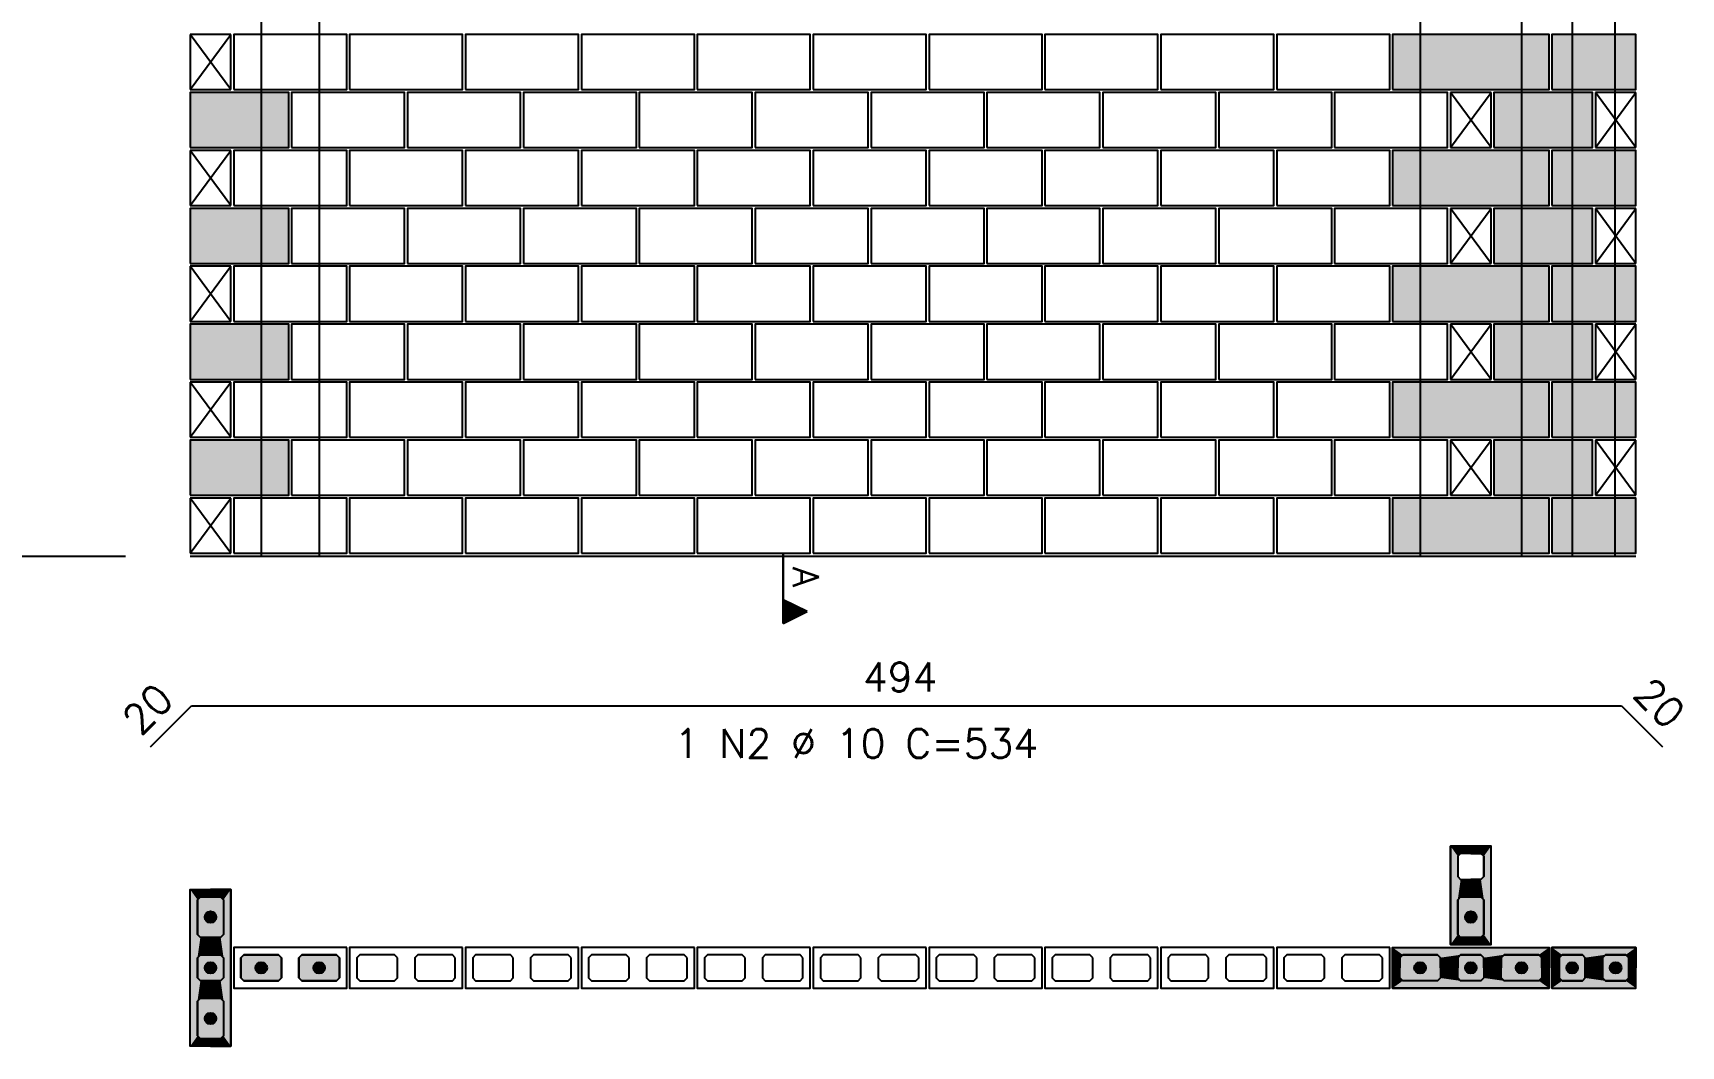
# Model space of a CAD drawing. Extents: x -1.9 to 86, y -1.5 to 60.9.
# Drawn here: x 37.57 to 48.95, y 46.24 to 53.23 of the extents above; entities that cross this region are included whole.
import ezdxf

# ---------------------------------------------------------------- set-up
doc = ezdxf.new("R2010")
doc.units = 0
doc.header["$MEASUREMENT"] = 0
doc.linetypes.add('ESTILO_TQS_0001', pattern=[0.45, 0.3, -0.15])
for name, color, linetype in [('PENA_01', 1, 'CONTINUOUS'), ('PENA_02', 2, 'CONTINUOUS'), ('PENA_03', 3, 'CONTINUOUS'), ('PENA_05', 5, 'CONTINUOUS'), ('PENA_11', 252, 'CONTINUOUS'), ('PENA_19', 240, 'CONTINUOUS'), ('PENA_21', 100, 'CONTINUOUS'), ('PENA_27', 21, 'CONTINUOUS')]:
    doc.layers.add(name, color=color, linetype=linetype)
doc.styles.get("Standard").update_dxf_attribs({"font": 'ROMANS.SHX'})

msp = doc.modelspace()

# ---------------------------------------------------------------- linework, layer by layer
at = {"layer": 'PENA_01', "linetype": 'Continuous'}
msp.add_line((36.079, 49.62), (38.21, 49.62), dxfattribs=at)
for points in [[(47.408, 47.549), (47.408, 47.409), (47.428, 47.389), (47.568, 47.389), (47.588, 47.409), (47.588, 47.549), (47.568, 47.569), (47.428, 47.569), (47.408, 47.549)], [(38.868, 47.269), (38.888, 47.249), (38.888, 47.009), (38.868, 46.989), (38.728, 46.989), (38.708, 47.009), (38.708, 47.249), (38.728, 47.269), (38.868, 47.269)], [(47.408, 47.249), (47.408, 47.009), (47.428, 46.989), (47.568, 46.989), (47.588, 47.009), (47.588, 47.249), (47.568, 47.269), (47.428, 47.269), (47.408, 47.249)], [(38.868, 46.869), (38.888, 46.849), (38.888, 46.709), (38.868, 46.689), (38.728, 46.689), (38.708, 46.709), (38.708, 46.849), (38.728, 46.869), (38.868, 46.869)], [(39.288, 46.849), (39.268, 46.869), (39.028, 46.869), (39.008, 46.849), (39.008, 46.709), (39.028, 46.689), (39.268, 46.689), (39.288, 46.709), (39.288, 46.849)], [(39.688, 46.849), (39.668, 46.869), (39.428, 46.869), (39.408, 46.849), (39.408, 46.709), (39.428, 46.689), (39.668, 46.689), (39.688, 46.709), (39.688, 46.849)], [(40.088, 46.849), (40.068, 46.869), (39.828, 46.869), (39.808, 46.849), (39.808, 46.709), (39.828, 46.689), (40.068, 46.689), (40.088, 46.709), (40.088, 46.849)], [(40.488, 46.849), (40.468, 46.869), (40.228, 46.869), (40.208, 46.849), (40.208, 46.709), (40.228, 46.689), (40.468, 46.689), (40.488, 46.709), (40.488, 46.849)], [(40.888, 46.849), (40.868, 46.869), (40.628, 46.869), (40.608, 46.849), (40.608, 46.709), (40.628, 46.689), (40.868, 46.689), (40.888, 46.709), (40.888, 46.849)], [(41.288, 46.849), (41.268, 46.869), (41.028, 46.869), (41.008, 46.849), (41.008, 46.709), (41.028, 46.689), (41.268, 46.689), (41.288, 46.709), (41.288, 46.849)], [(41.688, 46.849), (41.668, 46.869), (41.428, 46.869), (41.408, 46.849), (41.408, 46.709), (41.428, 46.689), (41.668, 46.689), (41.688, 46.709), (41.688, 46.849)], [(42.088, 46.849), (42.068, 46.869), (41.828, 46.869), (41.808, 46.849), (41.808, 46.709), (41.828, 46.689), (42.068, 46.689), (42.088, 46.709), (42.088, 46.849)], [(42.488, 46.849), (42.468, 46.869), (42.228, 46.869), (42.208, 46.849), (42.208, 46.709), (42.228, 46.689), (42.468, 46.689), (42.488, 46.709), (42.488, 46.849)], [(42.888, 46.849), (42.868, 46.869), (42.628, 46.869), (42.608, 46.849), (42.608, 46.709), (42.628, 46.689), (42.868, 46.689), (42.888, 46.709), (42.888, 46.849)], [(43.288, 46.849), (43.268, 46.869), (43.028, 46.869), (43.008, 46.849), (43.008, 46.709), (43.028, 46.689), (43.268, 46.689), (43.288, 46.709), (43.288, 46.849)], [(43.688, 46.849), (43.668, 46.869), (43.428, 46.869), (43.408, 46.849), (43.408, 46.709), (43.428, 46.689), (43.668, 46.689), (43.688, 46.709), (43.688, 46.849)], [(44.088, 46.849), (44.068, 46.869), (43.828, 46.869), (43.808, 46.849), (43.808, 46.709), (43.828, 46.689), (44.068, 46.689), (44.088, 46.709), (44.088, 46.849)], [(44.488, 46.849), (44.468, 46.869), (44.228, 46.869), (44.208, 46.849), (44.208, 46.709), (44.228, 46.689), (44.468, 46.689), (44.488, 46.709), (44.488, 46.849)], [(44.888, 46.849), (44.868, 46.869), (44.628, 46.869), (44.608, 46.849), (44.608, 46.709), (44.628, 46.689), (44.868, 46.689), (44.888, 46.709), (44.888, 46.849)], [(45.288, 46.849), (45.268, 46.869), (45.028, 46.869), (45.008, 46.849), (45.008, 46.709), (45.028, 46.689), (45.268, 46.689), (45.288, 46.709), (45.288, 46.849)], [(45.688, 46.849), (45.668, 46.869), (45.428, 46.869), (45.408, 46.849), (45.408, 46.709), (45.428, 46.689), (45.668, 46.689), (45.688, 46.709), (45.688, 46.849)], [(46.088, 46.849), (46.068, 46.869), (45.828, 46.869), (45.808, 46.849), (45.808, 46.709), (45.828, 46.689), (46.068, 46.689), (46.088, 46.709), (46.088, 46.849)], [(46.488, 46.849), (46.468, 46.869), (46.228, 46.869), (46.208, 46.849), (46.208, 46.709), (46.228, 46.689), (46.468, 46.689), (46.488, 46.709), (46.488, 46.849)], [(46.888, 46.849), (46.868, 46.869), (46.628, 46.869), (46.608, 46.849), (46.608, 46.709), (46.628, 46.689), (46.868, 46.689), (46.888, 46.709), (46.888, 46.849)], [(47.288, 46.709), (47.268, 46.689), (47.028, 46.689), (47.008, 46.709), (47.008, 46.849), (47.028, 46.869), (47.268, 46.869), (47.288, 46.849), (47.288, 46.709)], [(47.588, 46.709), (47.568, 46.689), (47.428, 46.689), (47.408, 46.709), (47.408, 46.849), (47.428, 46.869), (47.568, 46.869), (47.588, 46.849), (47.588, 46.709)], [(47.988, 46.709), (47.968, 46.689), (47.728, 46.689), (47.708, 46.709), (47.708, 46.849), (47.728, 46.869), (47.968, 46.869), (47.988, 46.849), (47.988, 46.709)], [(38.868, 46.569), (38.888, 46.549), (38.888, 46.309), (38.868, 46.289), (38.728, 46.289), (38.708, 46.309), (38.708, 46.549), (38.728, 46.569), (38.868, 46.569)]]:
    msp.add_lwpolyline(points, dxfattribs=at)
at = {"layer": 'PENA_01', "linetype": 'ESTILO_TQS_0001'}
for points in [[(48.288, 46.849), (48.268, 46.869), (48.128, 46.869), (48.108, 46.849), (48.108, 46.709), (48.128, 46.689), (48.268, 46.689), (48.288, 46.709), (48.288, 46.849)], [(48.588, 46.849), (48.568, 46.869), (48.428, 46.869), (48.408, 46.849), (48.408, 46.709), (48.428, 46.689), (48.568, 46.689), (48.588, 46.709), (48.588, 46.849)]]:
    msp.add_lwpolyline(points, dxfattribs=at)
at = {"layer": 'PENA_02', "linetype": 'Continuous'}
for p, q in [((38.938, 53.22), (38.658, 53.22)), ((38.658, 53.22), (38.658, 52.84)), ((38.938, 52.84), (38.938, 53.22)), ((38.658, 52.84), (38.938, 52.84)), ((47.638, 52.82), (47.358, 52.82)), ((47.358, 52.82), (47.358, 52.44)), ((47.638, 52.44), (47.638, 52.82)), ((48.638, 52.82), (48.358, 52.82)), ((48.358, 52.82), (48.358, 52.44)), ((48.638, 52.44), (48.638, 52.82)), ((38.938, 52.42), (38.658, 52.42)), ((38.658, 52.42), (38.658, 52.04)), ((38.938, 52.04), (38.938, 52.42)), ((47.358, 52.44), (47.638, 52.44)), ((48.358, 52.44), (48.638, 52.44)), ((38.658, 52.04), (38.938, 52.04)), ((47.638, 52.02), (47.358, 52.02)), ((47.358, 52.02), (47.358, 51.64)), ((47.638, 51.64), (47.638, 52.02)), ((48.638, 52.02), (48.358, 52.02)), ((48.358, 52.02), (48.358, 51.64)), ((48.638, 51.64), (48.638, 52.02)), ((38.938, 51.62), (38.658, 51.62)), ((38.658, 51.62), (38.658, 51.24)), ((38.938, 51.24), (38.938, 51.62)), ((47.358, 51.64), (47.638, 51.64)), ((48.358, 51.64), (48.638, 51.64)), ((38.658, 51.24), (38.938, 51.24)), ((47.638, 51.22), (47.358, 51.22)), ((47.358, 51.22), (47.358, 50.84)), ((47.638, 50.84), (47.638, 51.22)), ((48.638, 51.22), (48.358, 51.22)), ((48.358, 51.22), (48.358, 50.84)), ((48.638, 50.84), (48.638, 51.22)), ((38.938, 50.82), (38.658, 50.82)), ((38.658, 50.82), (38.658, 50.44)), ((38.938, 50.44), (38.938, 50.82)), ((47.358, 50.84), (47.638, 50.84)), ((48.358, 50.84), (48.638, 50.84)), ((38.658, 50.44), (38.938, 50.44)), ((47.638, 50.42), (47.358, 50.42)), ((47.358, 50.42), (47.358, 50.04)), ((47.638, 50.04), (47.638, 50.42)), ((48.638, 50.42), (48.358, 50.42)), ((48.358, 50.42), (48.358, 50.04)), ((48.638, 50.04), (48.638, 50.42)), ((38.938, 50.02), (38.658, 50.02)), ((38.658, 50.02), (38.658, 49.64)), ((38.938, 49.64), (38.938, 50.02)), ((47.358, 50.04), (47.638, 50.04)), ((48.358, 50.04), (48.638, 50.04)), ((38.658, 49.64), (38.938, 49.64)), ((38.658, 49.62), (48.638, 49.62)), ((38.658, 46.239), (38.658, 47.319)), ((38.658, 47.319), (38.938, 47.319)), ((38.938, 47.319), (38.938, 46.239)), ((46.958, 46.639), (46.958, 46.919)), ((46.958, 46.919), (48.038, 46.919)), ((48.038, 46.919), (48.038, 46.639)), ((48.038, 46.639), (46.958, 46.639)), ((38.938, 46.239), (38.658, 46.239))]:
    msp.add_line(p, q, dxfattribs=at)
for points in [[(38.958, 52.84), (39.738, 52.84), (39.738, 53.22), (38.958, 53.22), (38.958, 52.84)], [(39.758, 52.84), (40.538, 52.84), (40.538, 53.22), (39.758, 53.22), (39.758, 52.84)], [(40.558, 52.84), (41.338, 52.84), (41.338, 53.22), (40.558, 53.22), (40.558, 52.84)], [(41.358, 52.84), (42.138, 52.84), (42.138, 53.22), (41.358, 53.22), (41.358, 52.84)], [(42.158, 52.84), (42.938, 52.84), (42.938, 53.22), (42.158, 53.22), (42.158, 52.84)], [(42.958, 52.84), (43.738, 52.84), (43.738, 53.22), (42.958, 53.22), (42.958, 52.84)], [(43.758, 52.84), (44.538, 52.84), (44.538, 53.22), (43.758, 53.22), (43.758, 52.84)], [(44.558, 52.84), (45.338, 52.84), (45.338, 53.22), (44.558, 53.22), (44.558, 52.84)], [(45.358, 52.84), (46.138, 52.84), (46.138, 53.22), (45.358, 53.22), (45.358, 52.84)], [(46.158, 52.84), (46.938, 52.84), (46.938, 53.22), (46.158, 53.22), (46.158, 52.84)], [(46.958, 52.84), (48.038, 52.84), (48.038, 53.22), (46.958, 53.22), (46.958, 52.84)], [(48.058, 52.84), (48.638, 52.84), (48.638, 53.22), (48.058, 53.22), (48.058, 52.84)], [(38.658, 52.44), (39.338, 52.44), (39.338, 52.82), (38.658, 52.82), (38.658, 52.44)], [(39.358, 52.44), (40.138, 52.44), (40.138, 52.82), (39.358, 52.82), (39.358, 52.44)], [(40.158, 52.44), (40.938, 52.44), (40.938, 52.82), (40.158, 52.82), (40.158, 52.44)], [(40.958, 52.44), (41.738, 52.44), (41.738, 52.82), (40.958, 52.82), (40.958, 52.44)], [(41.758, 52.44), (42.538, 52.44), (42.538, 52.82), (41.758, 52.82), (41.758, 52.44)], [(42.558, 52.44), (43.338, 52.44), (43.338, 52.82), (42.558, 52.82), (42.558, 52.44)], [(43.358, 52.44), (44.138, 52.44), (44.138, 52.82), (43.358, 52.82), (43.358, 52.44)], [(44.158, 52.44), (44.938, 52.44), (44.938, 52.82), (44.158, 52.82), (44.158, 52.44)], [(44.958, 52.44), (45.738, 52.44), (45.738, 52.82), (44.958, 52.82), (44.958, 52.44)], [(45.758, 52.44), (46.538, 52.44), (46.538, 52.82), (45.758, 52.82), (45.758, 52.44)], [(46.558, 52.44), (47.338, 52.44), (47.338, 52.82), (46.558, 52.82), (46.558, 52.44)], [(47.658, 52.44), (48.338, 52.44), (48.338, 52.82), (47.658, 52.82), (47.658, 52.44)], [(38.958, 52.04), (39.738, 52.04), (39.738, 52.42), (38.958, 52.42), (38.958, 52.04)], [(39.758, 52.04), (40.538, 52.04), (40.538, 52.42), (39.758, 52.42), (39.758, 52.04)], [(40.558, 52.04), (41.338, 52.04), (41.338, 52.42), (40.558, 52.42), (40.558, 52.04)], [(41.358, 52.04), (42.138, 52.04), (42.138, 52.42), (41.358, 52.42), (41.358, 52.04)], [(42.158, 52.04), (42.938, 52.04), (42.938, 52.42), (42.158, 52.42), (42.158, 52.04)], [(42.958, 52.04), (43.738, 52.04), (43.738, 52.42), (42.958, 52.42), (42.958, 52.04)], [(43.758, 52.04), (44.538, 52.04), (44.538, 52.42), (43.758, 52.42), (43.758, 52.04)], [(44.558, 52.04), (45.338, 52.04), (45.338, 52.42), (44.558, 52.42), (44.558, 52.04)], [(45.358, 52.04), (46.138, 52.04), (46.138, 52.42), (45.358, 52.42), (45.358, 52.04)], [(46.158, 52.04), (46.938, 52.04), (46.938, 52.42), (46.158, 52.42), (46.158, 52.04)], [(46.958, 52.04), (48.038, 52.04), (48.038, 52.42), (46.958, 52.42), (46.958, 52.04)], [(48.058, 52.04), (48.638, 52.04), (48.638, 52.42), (48.058, 52.42), (48.058, 52.04)], [(38.658, 51.64), (39.338, 51.64), (39.338, 52.02), (38.658, 52.02), (38.658, 51.64)], [(39.358, 51.64), (40.138, 51.64), (40.138, 52.02), (39.358, 52.02), (39.358, 51.64)], [(40.158, 51.64), (40.938, 51.64), (40.938, 52.02), (40.158, 52.02), (40.158, 51.64)], [(40.958, 51.64), (41.738, 51.64), (41.738, 52.02), (40.958, 52.02), (40.958, 51.64)], [(41.758, 51.64), (42.538, 51.64), (42.538, 52.02), (41.758, 52.02), (41.758, 51.64)], [(42.558, 51.64), (43.338, 51.64), (43.338, 52.02), (42.558, 52.02), (42.558, 51.64)], [(43.358, 51.64), (44.138, 51.64), (44.138, 52.02), (43.358, 52.02), (43.358, 51.64)], [(44.158, 51.64), (44.938, 51.64), (44.938, 52.02), (44.158, 52.02), (44.158, 51.64)], [(44.958, 51.64), (45.738, 51.64), (45.738, 52.02), (44.958, 52.02), (44.958, 51.64)], [(45.758, 51.64), (46.538, 51.64), (46.538, 52.02), (45.758, 52.02), (45.758, 51.64)], [(46.558, 51.64), (47.338, 51.64), (47.338, 52.02), (46.558, 52.02), (46.558, 51.64)], [(47.658, 51.64), (48.338, 51.64), (48.338, 52.02), (47.658, 52.02), (47.658, 51.64)], [(38.958, 51.24), (39.738, 51.24), (39.738, 51.62), (38.958, 51.62), (38.958, 51.24)], [(39.758, 51.24), (40.538, 51.24), (40.538, 51.62), (39.758, 51.62), (39.758, 51.24)], [(40.558, 51.24), (41.338, 51.24), (41.338, 51.62), (40.558, 51.62), (40.558, 51.24)], [(41.358, 51.24), (42.138, 51.24), (42.138, 51.62), (41.358, 51.62), (41.358, 51.24)], [(42.158, 51.24), (42.938, 51.24), (42.938, 51.62), (42.158, 51.62), (42.158, 51.24)], [(42.958, 51.24), (43.738, 51.24), (43.738, 51.62), (42.958, 51.62), (42.958, 51.24)], [(43.758, 51.24), (44.538, 51.24), (44.538, 51.62), (43.758, 51.62), (43.758, 51.24)], [(44.558, 51.24), (45.338, 51.24), (45.338, 51.62), (44.558, 51.62), (44.558, 51.24)], [(45.358, 51.24), (46.138, 51.24), (46.138, 51.62), (45.358, 51.62), (45.358, 51.24)], [(46.158, 51.24), (46.938, 51.24), (46.938, 51.62), (46.158, 51.62), (46.158, 51.24)], [(46.958, 51.24), (48.038, 51.24), (48.038, 51.62), (46.958, 51.62), (46.958, 51.24)], [(48.058, 51.24), (48.638, 51.24), (48.638, 51.62), (48.058, 51.62), (48.058, 51.24)], [(38.658, 50.84), (39.338, 50.84), (39.338, 51.22), (38.658, 51.22), (38.658, 50.84)], [(39.358, 50.84), (40.138, 50.84), (40.138, 51.22), (39.358, 51.22), (39.358, 50.84)], [(40.158, 50.84), (40.938, 50.84), (40.938, 51.22), (40.158, 51.22), (40.158, 50.84)], [(40.958, 50.84), (41.738, 50.84), (41.738, 51.22), (40.958, 51.22), (40.958, 50.84)], [(41.758, 50.84), (42.538, 50.84), (42.538, 51.22), (41.758, 51.22), (41.758, 50.84)], [(42.558, 50.84), (43.338, 50.84), (43.338, 51.22), (42.558, 51.22), (42.558, 50.84)], [(43.358, 50.84), (44.138, 50.84), (44.138, 51.22), (43.358, 51.22), (43.358, 50.84)], [(44.158, 50.84), (44.938, 50.84), (44.938, 51.22), (44.158, 51.22), (44.158, 50.84)], [(44.958, 50.84), (45.738, 50.84), (45.738, 51.22), (44.958, 51.22), (44.958, 50.84)], [(45.758, 50.84), (46.538, 50.84), (46.538, 51.22), (45.758, 51.22), (45.758, 50.84)], [(46.558, 50.84), (47.338, 50.84), (47.338, 51.22), (46.558, 51.22), (46.558, 50.84)], [(47.658, 50.84), (48.338, 50.84), (48.338, 51.22), (47.658, 51.22), (47.658, 50.84)], [(38.958, 50.44), (39.738, 50.44), (39.738, 50.82), (38.958, 50.82), (38.958, 50.44)], [(39.758, 50.44), (40.538, 50.44), (40.538, 50.82), (39.758, 50.82), (39.758, 50.44)], [(40.558, 50.44), (41.338, 50.44), (41.338, 50.82), (40.558, 50.82), (40.558, 50.44)], [(41.358, 50.44), (42.138, 50.44), (42.138, 50.82), (41.358, 50.82), (41.358, 50.44)], [(42.158, 50.44), (42.938, 50.44), (42.938, 50.82), (42.158, 50.82), (42.158, 50.44)], [(42.958, 50.44), (43.738, 50.44), (43.738, 50.82), (42.958, 50.82), (42.958, 50.44)], [(43.758, 50.44), (44.538, 50.44), (44.538, 50.82), (43.758, 50.82), (43.758, 50.44)], [(44.558, 50.44), (45.338, 50.44), (45.338, 50.82), (44.558, 50.82), (44.558, 50.44)], [(45.358, 50.44), (46.138, 50.44), (46.138, 50.82), (45.358, 50.82), (45.358, 50.44)], [(46.158, 50.44), (46.938, 50.44), (46.938, 50.82), (46.158, 50.82), (46.158, 50.44)], [(46.958, 50.44), (48.038, 50.44), (48.038, 50.82), (46.958, 50.82), (46.958, 50.44)], [(48.058, 50.44), (48.638, 50.44), (48.638, 50.82), (48.058, 50.82), (48.058, 50.44)], [(38.658, 50.04), (39.338, 50.04), (39.338, 50.42), (38.658, 50.42), (38.658, 50.04)], [(39.358, 50.04), (40.138, 50.04), (40.138, 50.42), (39.358, 50.42), (39.358, 50.04)], [(40.158, 50.04), (40.938, 50.04), (40.938, 50.42), (40.158, 50.42), (40.158, 50.04)], [(40.958, 50.04), (41.738, 50.04), (41.738, 50.42), (40.958, 50.42), (40.958, 50.04)], [(41.758, 50.04), (42.538, 50.04), (42.538, 50.42), (41.758, 50.42), (41.758, 50.04)], [(42.558, 50.04), (43.338, 50.04), (43.338, 50.42), (42.558, 50.42), (42.558, 50.04)], [(43.358, 50.04), (44.138, 50.04), (44.138, 50.42), (43.358, 50.42), (43.358, 50.04)], [(44.158, 50.04), (44.938, 50.04), (44.938, 50.42), (44.158, 50.42), (44.158, 50.04)], [(44.958, 50.04), (45.738, 50.04), (45.738, 50.42), (44.958, 50.42), (44.958, 50.04)], [(45.758, 50.04), (46.538, 50.04), (46.538, 50.42), (45.758, 50.42), (45.758, 50.04)], [(46.558, 50.04), (47.338, 50.04), (47.338, 50.42), (46.558, 50.42), (46.558, 50.04)], [(47.658, 50.04), (48.338, 50.04), (48.338, 50.42), (47.658, 50.42), (47.658, 50.04)], [(38.958, 49.64), (39.738, 49.64), (39.738, 50.02), (38.958, 50.02), (38.958, 49.64)], [(39.758, 49.64), (40.538, 49.64), (40.538, 50.02), (39.758, 50.02), (39.758, 49.64)], [(40.558, 49.64), (41.338, 49.64), (41.338, 50.02), (40.558, 50.02), (40.558, 49.64)], [(41.358, 49.64), (42.138, 49.64), (42.138, 50.02), (41.358, 50.02), (41.358, 49.64)], [(42.158, 49.64), (42.938, 49.64), (42.938, 50.02), (42.158, 50.02), (42.158, 49.64)], [(42.958, 49.64), (43.738, 49.64), (43.738, 50.02), (42.958, 50.02), (42.958, 49.64)], [(43.758, 49.64), (44.538, 49.64), (44.538, 50.02), (43.758, 50.02), (43.758, 49.64)], [(44.558, 49.64), (45.338, 49.64), (45.338, 50.02), (44.558, 50.02), (44.558, 49.64)], [(45.358, 49.64), (46.138, 49.64), (46.138, 50.02), (45.358, 50.02), (45.358, 49.64)], [(46.158, 49.64), (46.938, 49.64), (46.938, 50.02), (46.158, 50.02), (46.158, 49.64)], [(46.958, 49.64), (48.038, 49.64), (48.038, 50.02), (46.958, 50.02), (46.958, 49.64)], [(48.058, 49.64), (48.638, 49.64), (48.638, 50.02), (48.058, 50.02), (48.058, 49.64)], [(47.358, 47.619), (47.358, 46.939), (47.638, 46.939), (47.638, 47.619), (47.358, 47.619)], [(39.738, 46.919), (38.958, 46.919), (38.958, 46.639), (39.738, 46.639), (39.738, 46.919)], [(40.538, 46.919), (39.758, 46.919), (39.758, 46.639), (40.538, 46.639), (40.538, 46.919)], [(41.338, 46.919), (40.558, 46.919), (40.558, 46.639), (41.338, 46.639), (41.338, 46.919)], [(42.138, 46.919), (41.358, 46.919), (41.358, 46.639), (42.138, 46.639), (42.138, 46.919)], [(42.938, 46.919), (42.158, 46.919), (42.158, 46.639), (42.938, 46.639), (42.938, 46.919)], [(43.738, 46.919), (42.958, 46.919), (42.958, 46.639), (43.738, 46.639), (43.738, 46.919)], [(44.538, 46.919), (43.758, 46.919), (43.758, 46.639), (44.538, 46.639), (44.538, 46.919)], [(45.338, 46.919), (44.558, 46.919), (44.558, 46.639), (45.338, 46.639), (45.338, 46.919)], [(46.138, 46.919), (45.358, 46.919), (45.358, 46.639), (46.138, 46.639), (46.138, 46.919)], [(46.938, 46.919), (46.158, 46.919), (46.158, 46.639), (46.938, 46.639), (46.938, 46.919)], [(48.638, 46.919), (48.058, 46.919), (48.058, 46.639), (48.638, 46.639), (48.638, 46.919)]]:
    msp.add_lwpolyline(points, dxfattribs=at)
at = {"layer": 'PENA_03', "linetype": 'Continuous'}
for p, q in [((38.658, 52.84), (38.938, 53.22)), ((38.938, 52.84), (38.658, 53.22)), ((47.358, 52.44), (47.638, 52.82)), ((47.638, 52.44), (47.358, 52.82)), ((48.358, 52.44), (48.638, 52.82)), ((48.638, 52.44), (48.358, 52.82)), ((38.658, 52.04), (38.938, 52.42)), ((38.938, 52.04), (38.658, 52.42)), ((47.358, 51.64), (47.638, 52.02)), ((47.638, 51.64), (47.358, 52.02)), ((48.358, 51.64), (48.638, 52.02)), ((48.638, 51.64), (48.358, 52.02)), ((38.658, 51.24), (38.938, 51.62)), ((38.938, 51.24), (38.658, 51.62)), ((47.358, 50.84), (47.638, 51.22)), ((47.638, 50.84), (47.358, 51.22)), ((48.358, 50.84), (48.638, 51.22)), ((48.638, 50.84), (48.358, 51.22)), ((38.658, 50.44), (38.938, 50.82)), ((38.938, 50.44), (38.658, 50.82)), ((47.358, 50.04), (47.638, 50.42)), ((47.638, 50.04), (47.358, 50.42)), ((48.358, 50.04), (48.638, 50.42)), ((48.638, 50.04), (48.358, 50.42)), ((38.658, 49.64), (38.938, 50.02)), ((38.938, 49.64), (38.658, 50.02)), ((42.75, 49.64), (42.75, 49.154)), ((42.75, 49.319), (42.75, 49.64)), ((42.75, 49.155), (42.75, 49.319)), ((42.914, 49.237), (42.75, 49.319)), ((42.916, 49.237), (42.75, 49.319)), ((42.762, 49.16), (42.762, 49.313)), ((42.775, 49.167), (42.775, 49.307)), ((42.788, 49.173), (42.788, 49.301)), ((42.801, 49.179), (42.801, 49.294)), ((42.813, 49.186), (42.813, 49.288)), ((42.826, 49.192), (42.826, 49.281)), ((42.839, 49.198), (42.839, 49.275)), ((42.852, 49.205), (42.852, 49.269)), ((42.75, 49.154), (42.916, 49.237)), ((42.75, 49.155), (42.914, 49.237)), ((42.864, 49.211), (42.864, 49.262)), ((42.877, 49.218), (42.877, 49.256)), ((42.89, 49.224), (42.89, 49.25)), ((42.903, 49.23), (42.903, 49.243))]:
    msp.add_line(p, q, dxfattribs=at)
for points in [[(38.728, 46.989), (38.708, 47.009), (38.708, 47.249), (38.728, 47.269), (38.868, 47.269), (38.888, 47.249), (38.888, 47.009), (38.868, 46.989), (38.728, 46.989)], [(47.428, 46.989), (47.408, 47.009), (47.408, 47.249), (47.428, 47.269), (47.568, 47.269), (47.588, 47.249), (47.588, 47.009), (47.568, 46.989), (47.428, 46.989)], [(38.888, 46.709), (38.868, 46.689), (38.728, 46.689), (38.708, 46.709), (38.708, 46.849), (38.728, 46.869), (38.868, 46.869), (38.888, 46.849), (38.888, 46.709)], [(39.288, 46.709), (39.268, 46.689), (39.028, 46.689), (39.008, 46.709), (39.008, 46.849), (39.028, 46.869), (39.268, 46.869), (39.288, 46.849), (39.288, 46.709)], [(39.688, 46.709), (39.668, 46.689), (39.428, 46.689), (39.408, 46.709), (39.408, 46.849), (39.428, 46.869), (39.668, 46.869), (39.688, 46.849), (39.688, 46.709)], [(47.288, 46.709), (47.268, 46.689), (47.028, 46.689), (47.008, 46.709), (47.008, 46.849), (47.028, 46.869), (47.268, 46.869), (47.288, 46.849), (47.288, 46.709)], [(47.588, 46.709), (47.568, 46.689), (47.428, 46.689), (47.408, 46.709), (47.408, 46.849), (47.428, 46.869), (47.568, 46.869), (47.588, 46.849), (47.588, 46.709)], [(47.988, 46.709), (47.968, 46.689), (47.728, 46.689), (47.708, 46.709), (47.708, 46.849), (47.728, 46.869), (47.968, 46.869), (47.988, 46.849), (47.988, 46.709)], [(48.288, 46.709), (48.268, 46.689), (48.128, 46.689), (48.108, 46.709), (48.108, 46.849), (48.128, 46.869), (48.268, 46.869), (48.288, 46.849), (48.288, 46.709)], [(48.588, 46.709), (48.568, 46.689), (48.428, 46.689), (48.408, 46.709), (48.408, 46.849), (48.428, 46.869), (48.568, 46.869), (48.588, 46.849), (48.588, 46.709)], [(38.728, 46.289), (38.708, 46.309), (38.708, 46.549), (38.728, 46.569), (38.868, 46.569), (38.888, 46.549), (38.888, 46.309), (38.868, 46.289), (38.728, 46.289)]]:
    msp.add_lwpolyline(points, dxfattribs=at)
for centre in [(38.798, 47.129), (47.498, 47.129), (38.798, 46.779), (39.148, 46.779), (39.548, 46.779), (47.148, 46.779), (47.498, 46.779), (47.848, 46.779), (48.198, 46.779), (48.498, 46.779), (38.798, 46.429)]:
    msp.add_circle(centre, 0.04, dxfattribs=at)
for points in [[(38.838, 47.129), (38.778, 47.164), (38.76, 47.143)], [(38.838, 47.129), (38.76, 47.143), (38.76, 47.116)], [(38.838, 47.129), (38.76, 47.116), (38.778, 47.095)], [(38.838, 47.129), (38.805, 47.169), (38.778, 47.164)], [(38.838, 47.129), (38.778, 47.095), (38.805, 47.09)], [(38.838, 47.129), (38.828, 47.155), (38.805, 47.169)], [(38.838, 47.129), (38.805, 47.09), (38.828, 47.104)], [(38.838, 47.129), (38.828, 47.104), (38.838, 47.129)], [(47.538, 47.129), (47.478, 47.164), (47.46, 47.143)], [(47.538, 47.129), (47.46, 47.143), (47.46, 47.116)], [(47.538, 47.129), (47.46, 47.116), (47.478, 47.095)], [(47.538, 47.129), (47.505, 47.169), (47.478, 47.164)], [(47.538, 47.129), (47.478, 47.095), (47.505, 47.09)], [(47.538, 47.129), (47.528, 47.155), (47.505, 47.169)], [(47.538, 47.129), (47.505, 47.09), (47.528, 47.104)], [(47.538, 47.129), (47.528, 47.104), (47.538, 47.129)], [(38.838, 46.779), (38.778, 46.814), (38.76, 46.793)], [(38.838, 46.779), (38.76, 46.793), (38.76, 46.766)], [(38.838, 46.779), (38.76, 46.766), (38.778, 46.745)], [(38.838, 46.779), (38.805, 46.819), (38.778, 46.814)], [(38.838, 46.779), (38.778, 46.745), (38.805, 46.74)], [(38.838, 46.779), (38.828, 46.805), (38.805, 46.819)], [(38.838, 46.779), (38.805, 46.74), (38.828, 46.754)], [(38.838, 46.779), (38.828, 46.754), (38.838, 46.779)], [(39.188, 46.779), (39.128, 46.814), (39.11, 46.793)], [(39.188, 46.779), (39.11, 46.793), (39.11, 46.766)], [(39.188, 46.779), (39.11, 46.766), (39.128, 46.745)], [(39.188, 46.779), (39.155, 46.819), (39.128, 46.814)], [(39.188, 46.779), (39.128, 46.745), (39.155, 46.74)], [(39.188, 46.779), (39.178, 46.805), (39.155, 46.819)], [(39.188, 46.779), (39.155, 46.74), (39.178, 46.754)], [(39.188, 46.779), (39.178, 46.754), (39.188, 46.779)], [(39.588, 46.779), (39.528, 46.814), (39.51, 46.793)], [(39.588, 46.779), (39.51, 46.793), (39.51, 46.766)], [(39.588, 46.779), (39.51, 46.766), (39.528, 46.745)], [(39.588, 46.779), (39.555, 46.819), (39.528, 46.814)], [(39.588, 46.779), (39.528, 46.745), (39.555, 46.74)], [(39.588, 46.779), (39.578, 46.805), (39.555, 46.819)], [(39.588, 46.779), (39.555, 46.74), (39.578, 46.754)], [(39.588, 46.779), (39.578, 46.754), (39.588, 46.779)], [(47.188, 46.779), (47.128, 46.814), (47.11, 46.793)], [(47.188, 46.779), (47.11, 46.793), (47.11, 46.766)], [(47.188, 46.779), (47.11, 46.766), (47.128, 46.745)], [(47.188, 46.779), (47.155, 46.819), (47.128, 46.814)], [(47.188, 46.779), (47.128, 46.745), (47.155, 46.74)], [(47.188, 46.779), (47.178, 46.805), (47.155, 46.819)], [(47.188, 46.779), (47.155, 46.74), (47.178, 46.754)], [(47.188, 46.779), (47.178, 46.754), (47.188, 46.779)], [(47.538, 46.779), (47.478, 46.814), (47.46, 46.793)], [(47.538, 46.779), (47.46, 46.793), (47.46, 46.766)], [(47.538, 46.779), (47.46, 46.766), (47.478, 46.745)], [(47.538, 46.779), (47.505, 46.819), (47.478, 46.814)], [(47.538, 46.779), (47.478, 46.745), (47.505, 46.74)], [(47.538, 46.779), (47.528, 46.805), (47.505, 46.819)], [(47.538, 46.779), (47.505, 46.74), (47.528, 46.754)], [(47.538, 46.779), (47.528, 46.754), (47.538, 46.779)], [(47.888, 46.779), (47.828, 46.814), (47.81, 46.793)], [(47.888, 46.779), (47.81, 46.793), (47.81, 46.766)], [(47.888, 46.779), (47.81, 46.766), (47.828, 46.745)], [(47.888, 46.779), (47.855, 46.819), (47.828, 46.814)], [(47.888, 46.779), (47.828, 46.745), (47.855, 46.74)], [(47.888, 46.779), (47.878, 46.805), (47.855, 46.819)], [(47.888, 46.779), (47.855, 46.74), (47.878, 46.754)], [(47.888, 46.779), (47.878, 46.754), (47.888, 46.779)], [(48.238, 46.779), (48.178, 46.814), (48.16, 46.793)], [(48.238, 46.779), (48.16, 46.793), (48.16, 46.766)], [(48.238, 46.779), (48.16, 46.766), (48.178, 46.745)], [(48.238, 46.779), (48.205, 46.819), (48.178, 46.814)], [(48.238, 46.779), (48.178, 46.745), (48.205, 46.74)], [(48.238, 46.779), (48.228, 46.805), (48.205, 46.819)], [(48.238, 46.779), (48.205, 46.74), (48.228, 46.754)], [(48.238, 46.779), (48.228, 46.754), (48.238, 46.779)], [(48.538, 46.779), (48.478, 46.814), (48.46, 46.793)], [(48.538, 46.779), (48.46, 46.793), (48.46, 46.766)], [(48.538, 46.779), (48.46, 46.766), (48.478, 46.745)], [(48.538, 46.779), (48.505, 46.819), (48.478, 46.814)], [(48.538, 46.779), (48.478, 46.745), (48.505, 46.74)], [(48.538, 46.779), (48.528, 46.805), (48.505, 46.819)], [(48.538, 46.779), (48.505, 46.74), (48.528, 46.754)], [(48.538, 46.779), (48.528, 46.754), (48.538, 46.779)], [(38.838, 46.429), (38.778, 46.464), (38.76, 46.443)], [(38.838, 46.429), (38.76, 46.443), (38.76, 46.416)], [(38.838, 46.429), (38.76, 46.416), (38.778, 46.395)], [(38.838, 46.429), (38.805, 46.469), (38.778, 46.464)], [(38.838, 46.429), (38.778, 46.395), (38.805, 46.39)], [(38.838, 46.429), (38.828, 46.455), (38.805, 46.469)], [(38.838, 46.429), (38.805, 46.39), (38.828, 46.404)], [(38.838, 46.429), (38.828, 46.404), (38.838, 46.429)]]:
    msp.add_solid(points, dxfattribs=at)
at = {"layer": 'PENA_05', "linetype": 'Continuous'}
for p, q in [((38.384, 48.303), (38.666, 48.586)), ((38.666, 48.586), (48.538, 48.586)), ((48.538, 48.586), (48.821, 48.303))]:
    msp.add_line(p, q, dxfattribs=at)
for points in [[(39.148, 55.86), (39.148, 49.62)], [(39.548, 55.86), (39.548, 49.62)], [(47.148, 55.86), (47.148, 49.62)], [(47.848, 55.86), (47.848, 49.62)], [(48.198, 55.86), (48.198, 49.62)], [(48.493, 55.86), (48.493, 49.62)]]:
    msp.add_lwpolyline(points, dxfattribs=at)
at = {"layer": 'PENA_11', "linetype": 'Continuous'}
for points in [[(38.728, 46.989), (38.708, 47.249), (38.728, 47.269)], [(38.728, 46.989), (38.708, 47.009), (38.708, 47.249)], [(38.728, 46.989), (38.728, 47.269), (38.868, 47.269)], [(38.728, 46.989), (38.868, 47.269), (38.888, 47.249)], [(38.728, 46.989), (38.888, 47.249), (38.888, 47.009)], [(47.428, 46.989), (47.408, 47.249), (47.428, 47.269)], [(47.428, 46.989), (47.408, 47.009), (47.408, 47.249)], [(47.428, 46.989), (47.428, 47.269), (47.568, 47.269)], [(47.428, 46.989), (47.568, 47.269), (47.588, 47.249)], [(47.428, 46.989), (47.588, 47.249), (47.588, 47.009)], [(38.728, 46.989), (38.888, 47.009), (38.868, 46.989)], [(38.728, 46.989), (38.868, 46.989), (38.728, 46.989)], [(47.428, 46.989), (47.588, 47.009), (47.568, 46.989)], [(47.428, 46.989), (47.568, 46.989), (47.428, 46.989)], [(38.888, 46.709), (38.708, 46.849), (38.728, 46.869)], [(38.888, 46.709), (38.708, 46.709), (38.708, 46.849)], [(38.888, 46.709), (38.728, 46.869), (38.868, 46.869)], [(38.888, 46.709), (38.868, 46.869), (38.888, 46.849)], [(38.888, 46.709), (38.888, 46.849), (38.888, 46.709)], [(39.288, 46.709), (39.008, 46.849), (39.028, 46.869)], [(39.288, 46.709), (39.008, 46.709), (39.008, 46.849)], [(39.288, 46.709), (39.028, 46.869), (39.268, 46.869)], [(39.288, 46.709), (39.268, 46.869), (39.288, 46.849)], [(39.288, 46.709), (39.288, 46.849), (39.288, 46.709)], [(39.688, 46.709), (39.408, 46.849), (39.428, 46.869)], [(39.688, 46.709), (39.408, 46.709), (39.408, 46.849)], [(39.688, 46.709), (39.428, 46.869), (39.668, 46.869)], [(39.688, 46.709), (39.668, 46.869), (39.688, 46.849)], [(39.688, 46.709), (39.688, 46.849), (39.688, 46.709)], [(47.288, 46.709), (47.008, 46.849), (47.028, 46.869)], [(47.288, 46.709), (47.008, 46.709), (47.008, 46.849)], [(47.288, 46.709), (47.028, 46.869), (47.268, 46.869)], [(47.288, 46.709), (47.268, 46.869), (47.288, 46.849)], [(47.288, 46.709), (47.288, 46.849), (47.288, 46.709)], [(47.588, 46.709), (47.408, 46.849), (47.428, 46.869)], [(47.588, 46.709), (47.408, 46.709), (47.408, 46.849)], [(47.588, 46.709), (47.428, 46.869), (47.568, 46.869)], [(47.588, 46.709), (47.568, 46.869), (47.588, 46.849)], [(47.588, 46.709), (47.588, 46.849), (47.588, 46.709)], [(47.988, 46.709), (47.708, 46.849), (47.728, 46.869)], [(47.988, 46.709), (47.708, 46.709), (47.708, 46.849)], [(47.988, 46.709), (47.728, 46.869), (47.968, 46.869)], [(47.988, 46.709), (47.968, 46.869), (47.988, 46.849)], [(47.988, 46.709), (47.988, 46.849), (47.988, 46.709)], [(48.288, 46.709), (48.108, 46.849), (48.128, 46.869)], [(48.288, 46.709), (48.108, 46.709), (48.108, 46.849)], [(48.288, 46.709), (48.128, 46.869), (48.268, 46.869)], [(48.288, 46.709), (48.268, 46.869), (48.288, 46.849)], [(48.288, 46.709), (48.288, 46.849), (48.288, 46.709)], [(48.588, 46.709), (48.408, 46.849), (48.428, 46.869)], [(48.588, 46.709), (48.408, 46.709), (48.408, 46.849)], [(48.588, 46.709), (48.428, 46.869), (48.568, 46.869)], [(48.588, 46.709), (48.568, 46.869), (48.588, 46.849)], [(48.588, 46.709), (48.588, 46.849), (48.588, 46.709)], [(38.888, 46.709), (38.728, 46.689), (38.708, 46.709)], [(38.888, 46.709), (38.868, 46.689), (38.728, 46.689)], [(39.288, 46.709), (39.028, 46.689), (39.008, 46.709)], [(39.288, 46.709), (39.268, 46.689), (39.028, 46.689)], [(39.688, 46.709), (39.428, 46.689), (39.408, 46.709)], [(39.688, 46.709), (39.668, 46.689), (39.428, 46.689)], [(47.288, 46.709), (47.028, 46.689), (47.008, 46.709)], [(47.288, 46.709), (47.268, 46.689), (47.028, 46.689)], [(47.588, 46.709), (47.428, 46.689), (47.408, 46.709)], [(47.588, 46.709), (47.568, 46.689), (47.428, 46.689)], [(47.988, 46.709), (47.728, 46.689), (47.708, 46.709)], [(47.988, 46.709), (47.968, 46.689), (47.728, 46.689)], [(48.288, 46.709), (48.128, 46.689), (48.108, 46.709)], [(48.288, 46.709), (48.268, 46.689), (48.128, 46.689)], [(48.588, 46.709), (48.428, 46.689), (48.408, 46.709)], [(48.588, 46.709), (48.568, 46.689), (48.428, 46.689)], [(38.728, 46.289), (38.708, 46.549), (38.728, 46.569)], [(38.728, 46.289), (38.708, 46.309), (38.708, 46.549)], [(38.728, 46.289), (38.728, 46.569), (38.868, 46.569)], [(38.728, 46.289), (38.868, 46.569), (38.888, 46.549)], [(38.728, 46.289), (38.888, 46.549), (38.888, 46.309)], [(38.728, 46.289), (38.888, 46.309), (38.868, 46.289)], [(38.728, 46.289), (38.868, 46.289), (38.728, 46.289)]]:
    msp.add_solid(points, dxfattribs=at)
at = {"layer": 'PENA_19', "linetype": 'Continuous'}
for points in [[(46.958, 52.84), (48.038, 52.84), (48.038, 53.22), (46.958, 53.22), (46.958, 52.84)], [(46.958, 52.04), (48.038, 52.04), (48.038, 52.42), (46.958, 52.42), (46.958, 52.04)], [(46.958, 51.24), (48.038, 51.24), (48.038, 51.62), (46.958, 51.62), (46.958, 51.24)], [(46.958, 50.44), (48.038, 50.44), (48.038, 50.82), (46.958, 50.82), (46.958, 50.44)], [(46.958, 49.64), (48.038, 49.64), (48.038, 50.02), (46.958, 50.02), (46.958, 49.64)], [(38.798, 47.319), (38.798, 47.269), (38.728, 47.269), (38.708, 47.249), (38.708, 47.009), (38.728, 46.989), (38.798, 46.989), (38.798, 46.869), (38.728, 46.869), (38.708, 46.849), (38.708, 46.709), (38.728, 46.689), (38.798, 46.689), (38.798, 46.569), (38.728, 46.569), (38.708, 46.549), (38.708, 46.309), (38.728, 46.289), (38.798, 46.289), (38.798, 46.239), (38.658, 46.239), (38.658, 47.319), (38.798, 47.319)], [(38.798, 47.319), (38.798, 47.269), (38.868, 47.269), (38.888, 47.249), (38.888, 47.009), (38.868, 46.989), (38.798, 46.989), (38.798, 46.869), (38.868, 46.869), (38.888, 46.849), (38.888, 46.709), (38.868, 46.689), (38.798, 46.689), (38.798, 46.569), (38.868, 46.569), (38.888, 46.549), (38.888, 46.309), (38.868, 46.289), (38.798, 46.289), (38.798, 46.239), (38.938, 46.239), (38.938, 47.319), (38.798, 47.319)], [(48.038, 46.779), (47.988, 46.779), (47.988, 46.849), (47.968, 46.869), (47.728, 46.869), (47.708, 46.849), (47.708, 46.779), (47.588, 46.779), (47.588, 46.849), (47.568, 46.869), (47.428, 46.869), (47.408, 46.849), (47.408, 46.779), (47.288, 46.779), (47.288, 46.849), (47.268, 46.869), (47.028, 46.869), (47.008, 46.849), (47.008, 46.779), (46.958, 46.779), (46.958, 46.919), (48.038, 46.919), (48.038, 46.779)], [(48.038, 46.779), (47.988, 46.779), (47.988, 46.709), (47.968, 46.689), (47.728, 46.689), (47.708, 46.709), (47.708, 46.779), (47.588, 46.779), (47.588, 46.709), (47.568, 46.689), (47.428, 46.689), (47.408, 46.709), (47.408, 46.779), (47.288, 46.779), (47.288, 46.709), (47.268, 46.689), (47.028, 46.689), (47.008, 46.709), (47.008, 46.779), (46.958, 46.779), (46.958, 46.639), (48.038, 46.639), (48.038, 46.779)]]:
    msp.add_lwpolyline(points, dxfattribs=at)
for points in [[(46.958, 52.84), (48.038, 52.84), (48.038, 53.22)], [(46.958, 52.84), (48.038, 53.22), (46.958, 53.22)], [(46.958, 52.84), (46.958, 53.22), (46.958, 52.84)], [(46.958, 52.04), (48.038, 52.04), (48.038, 52.42)], [(46.958, 52.04), (48.038, 52.42), (46.958, 52.42)], [(46.958, 52.04), (46.958, 52.42), (46.958, 52.04)], [(46.958, 51.24), (48.038, 51.24), (48.038, 51.62)], [(46.958, 51.24), (48.038, 51.62), (46.958, 51.62)], [(46.958, 51.24), (46.958, 51.62), (46.958, 51.24)], [(46.958, 50.44), (48.038, 50.44), (48.038, 50.82)], [(46.958, 50.44), (48.038, 50.82), (46.958, 50.82)], [(46.958, 50.44), (46.958, 50.82), (46.958, 50.44)], [(46.958, 49.64), (48.038, 49.64), (48.038, 50.02)], [(46.958, 49.64), (48.038, 50.02), (46.958, 50.02)], [(46.958, 49.64), (46.958, 50.02), (46.958, 49.64)], [(38.728, 47.269), (38.708, 47.249), (38.658, 47.319)], [(38.728, 47.269), (38.658, 47.319), (38.798, 47.319)], [(38.658, 47.319), (38.708, 47.249), (38.658, 46.239)], [(38.658, 46.239), (38.708, 47.249), (38.708, 46.309)], [(38.708, 46.309), (38.708, 47.249), (38.708, 47.009)], [(38.728, 47.269), (38.798, 47.319), (38.798, 47.269)], [(38.798, 47.319), (38.868, 47.269), (38.938, 47.319)], [(38.798, 47.319), (38.798, 47.269), (38.868, 47.269)], [(38.938, 47.319), (38.868, 47.269), (38.888, 47.249)], [(38.938, 47.319), (38.888, 47.249), (38.938, 46.239)], [(38.938, 46.239), (38.888, 47.249), (38.888, 47.009)], [(38.708, 47.009), (38.708, 46.309), (38.708, 46.849)], [(38.728, 46.989), (38.708, 46.849), (38.708, 47.009)], [(38.728, 46.869), (38.708, 46.849), (38.728, 46.989)], [(38.728, 46.869), (38.728, 46.989), (38.798, 46.989)], [(38.728, 46.869), (38.798, 46.989), (38.798, 46.869)], [(38.868, 46.989), (38.798, 46.989), (38.868, 46.869)], [(38.798, 46.989), (38.798, 46.869), (38.868, 46.869)], [(38.888, 46.849), (38.888, 47.009), (38.868, 46.989)], [(38.888, 46.849), (38.868, 46.989), (38.868, 46.869)], [(38.938, 46.239), (38.888, 47.009), (38.888, 46.849)], [(48.038, 46.919), (47.028, 46.869), (46.958, 46.919)], [(47.028, 46.869), (47.008, 46.849), (46.958, 46.919)], [(46.958, 46.919), (47.008, 46.849), (46.958, 46.779)], [(47.268, 46.869), (47.028, 46.869), (48.038, 46.919)], [(47.428, 46.869), (47.268, 46.869), (48.038, 46.919)], [(48.038, 46.919), (47.568, 46.869), (47.428, 46.869)], [(47.568, 46.869), (48.038, 46.919), (47.588, 46.849)], [(48.038, 46.919), (47.728, 46.869), (47.588, 46.849)], [(47.968, 46.869), (47.728, 46.869), (48.038, 46.919)], [(47.988, 46.849), (47.968, 46.869), (48.038, 46.919)], [(48.038, 46.779), (47.988, 46.779), (48.038, 46.919)], [(47.988, 46.779), (47.988, 46.849), (48.038, 46.919)], [(38.708, 46.849), (38.708, 46.309), (38.708, 46.709)], [(38.888, 46.709), (38.938, 46.239), (38.888, 46.849)], [(47.008, 46.849), (47.008, 46.779), (46.958, 46.779)], [(46.958, 46.639), (47.008, 46.709), (46.958, 46.779)], [(47.008, 46.709), (47.008, 46.779), (46.958, 46.779)], [(47.288, 46.849), (47.268, 46.869), (47.428, 46.869)], [(47.288, 46.779), (47.288, 46.849), (47.428, 46.869)], [(47.288, 46.779), (47.428, 46.869), (47.408, 46.849)], [(47.288, 46.779), (47.408, 46.849), (47.408, 46.779)], [(47.288, 46.779), (47.288, 46.709), (47.428, 46.689)], [(47.288, 46.779), (47.428, 46.689), (47.408, 46.709)], [(47.288, 46.779), (47.408, 46.709), (47.408, 46.779)], [(47.588, 46.849), (47.728, 46.869), (47.588, 46.779)], [(47.728, 46.869), (47.708, 46.849), (47.588, 46.779)], [(47.588, 46.779), (47.708, 46.849), (47.708, 46.779)], [(47.588, 46.709), (47.728, 46.689), (47.588, 46.779)], [(47.728, 46.689), (47.708, 46.709), (47.588, 46.779)], [(47.588, 46.779), (47.708, 46.709), (47.708, 46.779)], [(48.038, 46.779), (47.988, 46.779), (48.038, 46.639)], [(47.988, 46.779), (47.988, 46.709), (48.038, 46.639)], [(38.708, 46.309), (38.708, 46.549), (38.708, 46.709)], [(38.728, 46.689), (38.708, 46.549), (38.708, 46.709)], [(38.728, 46.689), (38.728, 46.569), (38.708, 46.549)], [(38.798, 46.689), (38.728, 46.569), (38.728, 46.689)], [(38.798, 46.689), (38.798, 46.569), (38.728, 46.569)], [(38.798, 46.689), (38.868, 46.569), (38.868, 46.689)], [(38.868, 46.569), (38.798, 46.689), (38.798, 46.569)], [(38.868, 46.689), (38.888, 46.549), (38.888, 46.709)], [(38.868, 46.569), (38.888, 46.549), (38.868, 46.689)], [(38.888, 46.549), (38.938, 46.239), (38.888, 46.709)], [(47.028, 46.689), (47.008, 46.709), (46.958, 46.639)], [(48.038, 46.639), (47.028, 46.689), (46.958, 46.639)], [(47.268, 46.689), (47.028, 46.689), (48.038, 46.639)], [(47.288, 46.709), (47.268, 46.689), (47.428, 46.689)], [(47.428, 46.689), (47.268, 46.689), (48.038, 46.639)], [(48.038, 46.639), (47.568, 46.689), (47.428, 46.689)], [(47.568, 46.689), (48.038, 46.639), (47.588, 46.709)], [(48.038, 46.639), (47.728, 46.689), (47.588, 46.709)], [(47.968, 46.689), (47.728, 46.689), (48.038, 46.639)], [(47.988, 46.709), (47.968, 46.689), (48.038, 46.639)], [(38.938, 46.239), (38.888, 46.549), (38.888, 46.309)], [(38.728, 46.289), (38.658, 46.239), (38.708, 46.309)], [(38.938, 46.239), (38.888, 46.309), (38.868, 46.289)], [(38.798, 46.239), (38.658, 46.239), (38.728, 46.289)], [(38.798, 46.289), (38.798, 46.239), (38.728, 46.289)], [(38.938, 46.239), (38.868, 46.289), (38.798, 46.289)], [(38.938, 46.239), (38.798, 46.289), (38.798, 46.239)]]:
    msp.add_solid(points, dxfattribs=at)
at = {"layer": 'PENA_21', "linetype": 'Continuous'}
for points in [[(38.658, 52.44), (39.338, 52.44), (39.338, 52.82), (38.658, 52.82), (38.658, 52.44)], [(47.658, 52.44), (48.338, 52.44), (48.338, 52.82), (47.658, 52.82), (47.658, 52.44)], [(38.658, 51.64), (39.338, 51.64), (39.338, 52.02), (38.658, 52.02), (38.658, 51.64)], [(47.658, 51.64), (48.338, 51.64), (48.338, 52.02), (47.658, 52.02), (47.658, 51.64)], [(38.658, 50.84), (39.338, 50.84), (39.338, 51.22), (38.658, 51.22), (38.658, 50.84)], [(47.658, 50.84), (48.338, 50.84), (48.338, 51.22), (47.658, 51.22), (47.658, 50.84)], [(38.658, 50.04), (39.338, 50.04), (39.338, 50.42), (38.658, 50.42), (38.658, 50.04)], [(47.658, 50.04), (48.338, 50.04), (48.338, 50.42), (47.658, 50.42), (47.658, 50.04)], [(47.498, 47.619), (47.498, 47.569), (47.428, 47.569), (47.408, 47.549), (47.408, 47.409), (47.428, 47.389), (47.498, 47.389), (47.498, 47.269), (47.428, 47.269), (47.408, 47.249), (47.408, 47.009), (47.428, 46.989), (47.498, 46.989), (47.498, 46.939), (47.358, 46.939), (47.358, 47.619), (47.498, 47.619)], [(47.498, 47.619), (47.498, 47.569), (47.568, 47.569), (47.588, 47.549), (47.588, 47.409), (47.568, 47.389), (47.498, 47.389), (47.498, 47.269), (47.568, 47.269), (47.588, 47.249), (47.588, 47.009), (47.568, 46.989), (47.498, 46.989), (47.498, 46.939), (47.638, 46.939), (47.638, 47.619), (47.498, 47.619)]]:
    msp.add_lwpolyline(points, dxfattribs=at)
for points in [[(38.658, 52.44), (39.338, 52.44), (39.338, 52.82)], [(38.658, 52.44), (39.338, 52.82), (38.658, 52.82)], [(38.658, 52.44), (38.658, 52.82), (38.658, 52.44)], [(47.658, 52.44), (48.338, 52.44), (48.338, 52.82)], [(47.658, 52.44), (48.338, 52.82), (47.658, 52.82)], [(47.658, 52.44), (47.658, 52.82), (47.658, 52.44)], [(38.658, 51.64), (39.338, 51.64), (39.338, 52.02)], [(38.658, 51.64), (39.338, 52.02), (38.658, 52.02)], [(38.658, 51.64), (38.658, 52.02), (38.658, 51.64)], [(47.658, 51.64), (48.338, 51.64), (48.338, 52.02)], [(47.658, 51.64), (48.338, 52.02), (47.658, 52.02)], [(47.658, 51.64), (47.658, 52.02), (47.658, 51.64)], [(38.658, 50.84), (39.338, 50.84), (39.338, 51.22)], [(38.658, 50.84), (39.338, 51.22), (38.658, 51.22)], [(38.658, 50.84), (38.658, 51.22), (38.658, 50.84)], [(47.658, 50.84), (48.338, 50.84), (48.338, 51.22)], [(47.658, 50.84), (48.338, 51.22), (47.658, 51.22)], [(47.658, 50.84), (47.658, 51.22), (47.658, 50.84)], [(38.658, 50.04), (39.338, 50.04), (39.338, 50.42)], [(38.658, 50.04), (39.338, 50.42), (38.658, 50.42)], [(38.658, 50.04), (38.658, 50.42), (38.658, 50.04)], [(47.658, 50.04), (48.338, 50.04), (48.338, 50.42)], [(47.658, 50.04), (48.338, 50.42), (47.658, 50.42)], [(47.658, 50.04), (47.658, 50.42), (47.658, 50.04)], [(47.428, 47.569), (47.408, 47.549), (47.358, 47.619)], [(47.428, 47.569), (47.358, 47.619), (47.498, 47.619)], [(47.358, 47.619), (47.408, 47.549), (47.358, 46.939)], [(47.428, 47.569), (47.498, 47.619), (47.498, 47.569)], [(47.638, 47.619), (47.498, 47.619), (47.568, 47.569)], [(47.568, 47.569), (47.498, 47.619), (47.498, 47.569)], [(47.588, 47.549), (47.638, 47.619), (47.568, 47.569)], [(47.638, 46.939), (47.638, 47.619), (47.588, 47.549)], [(47.358, 46.939), (47.408, 47.549), (47.408, 47.009)], [(47.408, 47.009), (47.408, 47.549), (47.408, 47.409)], [(47.588, 47.409), (47.638, 46.939), (47.588, 47.549)], [(47.408, 47.009), (47.408, 47.249), (47.408, 47.409)], [(47.428, 47.389), (47.408, 47.249), (47.408, 47.409)], [(47.428, 47.389), (47.428, 47.269), (47.408, 47.249)], [(47.498, 47.389), (47.428, 47.269), (47.428, 47.389)], [(47.498, 47.389), (47.498, 47.269), (47.428, 47.269)], [(47.498, 47.389), (47.568, 47.269), (47.568, 47.389)], [(47.498, 47.389), (47.498, 47.269), (47.568, 47.269)], [(47.568, 47.389), (47.588, 47.249), (47.588, 47.409)], [(47.568, 47.269), (47.588, 47.249), (47.568, 47.389)], [(47.588, 47.249), (47.638, 46.939), (47.588, 47.409)], [(47.588, 47.249), (47.588, 47.009), (47.638, 46.939)], [(47.428, 46.989), (47.358, 46.939), (47.408, 47.009)], [(47.498, 46.939), (47.358, 46.939), (47.428, 46.989)], [(47.498, 46.989), (47.498, 46.939), (47.428, 46.989)], [(47.568, 46.989), (47.498, 46.989), (47.638, 46.939)], [(47.498, 46.989), (47.498, 46.939), (47.638, 46.939)], [(47.588, 47.009), (47.568, 46.989), (47.638, 46.939)]]:
    msp.add_solid(points, dxfattribs=at)
at = {"layer": 'PENA_27', "linetype": 'Continuous'}
for points in [[(48.058, 52.84), (48.638, 52.84), (48.638, 53.22), (48.058, 53.22), (48.058, 52.84)], [(48.058, 52.04), (48.638, 52.04), (48.638, 52.42), (48.058, 52.42), (48.058, 52.04)], [(48.058, 51.24), (48.638, 51.24), (48.638, 51.62), (48.058, 51.62), (48.058, 51.24)], [(48.058, 50.44), (48.638, 50.44), (48.638, 50.82), (48.058, 50.82), (48.058, 50.44)], [(48.058, 49.64), (48.638, 49.64), (48.638, 50.02), (48.058, 50.02), (48.058, 49.64)], [(48.058, 46.919), (48.638, 46.919), (48.638, 46.779), (48.588, 46.779), (48.588, 46.849), (48.568, 46.869), (48.428, 46.869), (48.408, 46.849), (48.408, 46.779), (48.288, 46.779), (48.288, 46.849), (48.268, 46.869), (48.128, 46.869), (48.108, 46.849), (48.108, 46.779), (48.058, 46.779), (48.058, 46.919)], [(48.058, 46.639), (48.638, 46.639), (48.638, 46.779), (48.588, 46.779), (48.588, 46.709), (48.568, 46.689), (48.428, 46.689), (48.408, 46.709), (48.408, 46.779), (48.288, 46.779), (48.288, 46.709), (48.268, 46.689), (48.128, 46.689), (48.108, 46.709), (48.108, 46.779), (48.058, 46.779), (48.058, 46.639)]]:
    msp.add_lwpolyline(points, dxfattribs=at)
for points in [[(48.058, 52.84), (48.638, 52.84), (48.638, 53.22)], [(48.058, 52.84), (48.638, 53.22), (48.058, 53.22)], [(48.058, 52.84), (48.058, 53.22), (48.058, 52.84)], [(48.058, 52.04), (48.638, 52.04), (48.638, 52.42)], [(48.058, 52.04), (48.638, 52.42), (48.058, 52.42)], [(48.058, 52.04), (48.058, 52.42), (48.058, 52.04)], [(48.058, 51.24), (48.638, 51.24), (48.638, 51.62)], [(48.058, 51.24), (48.638, 51.62), (48.058, 51.62)], [(48.058, 51.24), (48.058, 51.62), (48.058, 51.24)], [(48.058, 50.44), (48.638, 50.44), (48.638, 50.82)], [(48.058, 50.44), (48.638, 50.82), (48.058, 50.82)], [(48.058, 50.44), (48.058, 50.82), (48.058, 50.44)], [(48.058, 49.64), (48.638, 49.64), (48.638, 50.02)], [(48.058, 49.64), (48.638, 50.02), (48.058, 50.02)], [(48.058, 49.64), (48.058, 50.02), (48.058, 49.64)], [(48.108, 46.849), (48.058, 46.919), (48.128, 46.869)], [(48.058, 46.919), (48.638, 46.919), (48.128, 46.869)], [(48.058, 46.779), (48.058, 46.919), (48.108, 46.779)], [(48.058, 46.919), (48.108, 46.849), (48.108, 46.779)], [(48.638, 46.919), (48.268, 46.869), (48.128, 46.869)], [(48.268, 46.869), (48.638, 46.919), (48.288, 46.849)], [(48.638, 46.919), (48.428, 46.869), (48.288, 46.849)], [(48.568, 46.869), (48.428, 46.869), (48.638, 46.919)], [(48.588, 46.849), (48.568, 46.869), (48.638, 46.919)], [(48.638, 46.779), (48.588, 46.779), (48.638, 46.919)], [(48.588, 46.779), (48.588, 46.849), (48.638, 46.919)], [(48.058, 46.779), (48.058, 46.639), (48.108, 46.779)], [(48.058, 46.639), (48.108, 46.709), (48.108, 46.779)], [(48.288, 46.849), (48.428, 46.869), (48.288, 46.779)], [(48.428, 46.869), (48.408, 46.849), (48.288, 46.779)], [(48.288, 46.779), (48.408, 46.849), (48.408, 46.779)], [(48.288, 46.709), (48.428, 46.689), (48.288, 46.779)], [(48.428, 46.689), (48.408, 46.709), (48.288, 46.779)], [(48.288, 46.779), (48.408, 46.709), (48.408, 46.779)], [(48.638, 46.779), (48.588, 46.779), (48.638, 46.639)], [(48.588, 46.779), (48.588, 46.709), (48.638, 46.639)], [(48.108, 46.709), (48.058, 46.639), (48.128, 46.689)], [(48.058, 46.639), (48.638, 46.639), (48.128, 46.689)], [(48.638, 46.639), (48.268, 46.689), (48.128, 46.689)], [(48.268, 46.689), (48.638, 46.639), (48.288, 46.709)], [(48.638, 46.639), (48.428, 46.689), (48.288, 46.709)], [(48.568, 46.689), (48.428, 46.689), (48.638, 46.639)], [(48.588, 46.709), (48.568, 46.689), (48.638, 46.639)]]:
    msp.add_solid(points, dxfattribs=at)

# ---------------------------------------------------------------- texts
at = {"layer": 'PENA_03', "linetype": 'Continuous'}
for s, height, rotation, p in [('A', 0.18, 270, (42.817, 49.544)), ('494', 0.2, 0.0025, (43.302, 48.686)), ('20', 0.2, 45, (38.313, 48.374)), ('20', 0.2, 315, (48.609, 48.657))]:
    msp.add_text(s, height=height, rotation=rotation, dxfattribs=at).set_placement(p)
msp.add_text('1 N2 %%c 10 C=534', height=0.2, dxfattribs=at).set_placement((42, 48.227))

doc.saveas('drawing.dxf')
